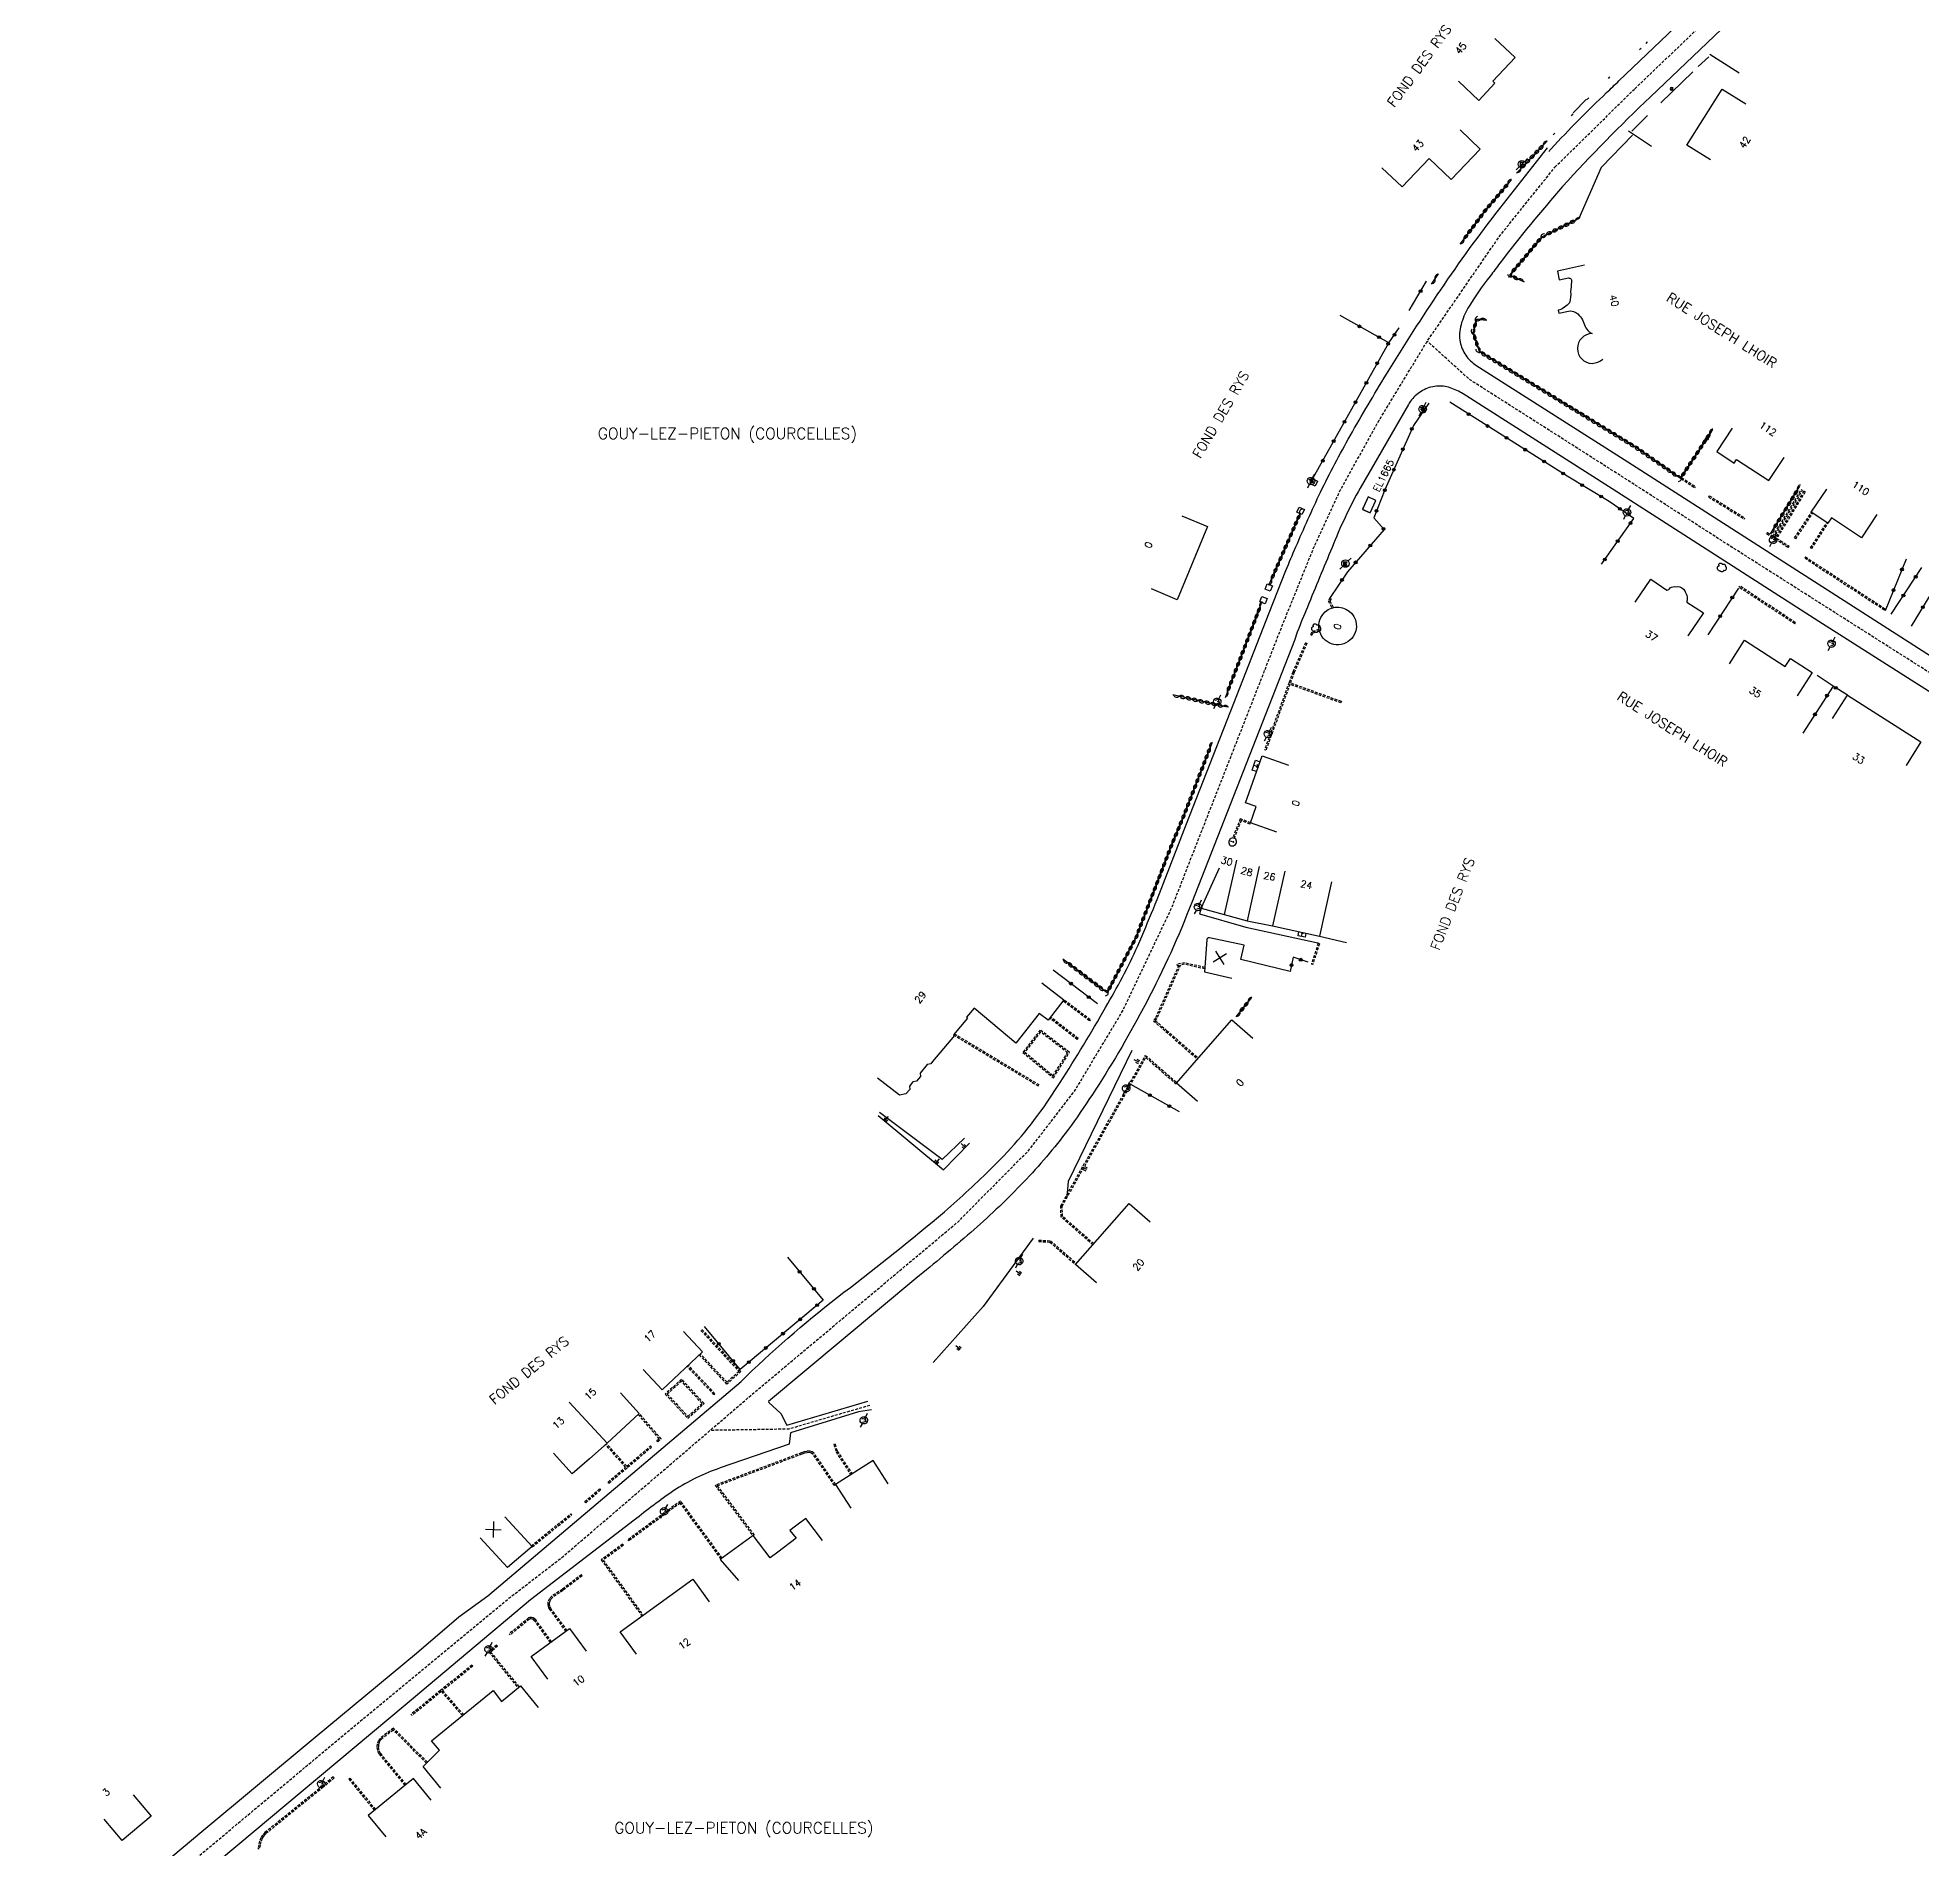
# Model space of a CAD drawing. Header units: millimetres. Extents: x 147000 to 148000, y 130999 to 132000.
# Drawn here: x 147334 to 147671.9, y 131259.6 to 131584.4 of the extents above; entities that cross this region are included whole.
import ezdxf
from ezdxf.enums import TextEntityAlignment as Align

# ---------------------------------------------------------------- set-up
doc = ezdxf.new("R2010")
doc.units = ezdxf.units.MM
doc.linetypes.add('DASHED', pattern=[0.75, 0.5, -0.25])
doc.layers.get('0').update_dxf_attribs({"linetype": 'CONTINUOUS'})
for name, color, linetype in [('W0001', 6, 'DASHED'), ('W0008', 7, 'CONTINUOUS'), ('W0100', 7, 'CONTINUOUS'), ('W0112', 1, 'DASHED'), ('W0211', 2, 'CONTINUOUS'), ('W0300', 7, 'CONTINUOUS'), ('W0310', 3, 'CONTINUOUS'), ('W0322', 7, 'CONTINUOUS'), ('W0471', 7, 'CONTINUOUS'), ('W0980', 7, 'CONTINUOUS'), ('W0984', 7, 'CONTINUOUS'), ('W0989', 7, 'CONTINUOUS'), ('W0991', 7, 'CONTINUOUS'), ('W1102', 7, 'CONTINUOUS')]:
    doc.layers.add(name, color=color, linetype=linetype)
doc.styles.get("Standard").update_dxf_attribs({"font": 'romans.shx', "width": 0.85})

# ---------------------------------------------------------------- blocks, each defined once
blk = doc.blocks.new('t991o')
at = {"color": 0, "linetype": 'Continuous'}
for p, q in [((-1, 1), (1, -1)), ((-1, -1), (1, 1))]:
    blk.add_line(p, q, dxfattribs=at)
blk = doc.blocks.new('t211o')
at = {"color": 0, "linetype": 'Continuous'}
for p, q in [((-0.29, 0.5), (-0.29, 0)), ((0, 1), (0, 0)), ((0.29, 0.5), (0.29, 0))]:
    blk.add_line(p, q, dxfattribs=at)
blk = doc.blocks.new('t322o')
at = {"color": 0, "linetype": 'Continuous'}
for radius in [0.25, 0.15]:
    blk.add_circle((0, 0), radius, dxfattribs=at)
blk = doc.blocks.new('t310o')
at = {"color": 0, "linetype": 'Continuous'}
for centre, start, end in [((-0.5, 0.38), 216.8699, 323.1304), ((0.5, -0.37), 36.8699, 143.1303)]:
    blk.add_arc(centre, 0.625, start, end, dxfattribs=at)
blk = doc.blocks.new('T471')
for p, q in [((-0.333334, 0.333334), (-0.333334, -0.333334)), ((-0.333334, 0.333334), (0.333334, 0.333334)), ((-0.333334, 0), (0, 0)), ((0.500001, 0.500001), (1.000002, 1.000002)), ((-0.500001, -0.500001), (-1.000002, -1.000002)), ((-0.333334, -0.333334), (0.333334, -0.333334))]:
    blk.add_line(p, q)
blk.add_ellipse((0, 0), major_axis=(0.471405, 0.471405), ratio=1, start_param=5.4977871438, end_param=11.780972451)
blk = doc.blocks.new('T300')
for p, q in [((-0.8, 0.51), (-0.86, 0.34)), ((-0.86, 0.34), (-0.86, 0.17)), ((-0.86, 0.17), (-0.74, 0.06)), ((-0.69, 0.63), (-0.8, 0.51)), ((-0.8, -0.06), (-0.74, 0.06)), ((-0.74, 0.06), (-0.69, 0.11)), ((-0.57, 0.69), (-0.69, 0.63)), ((-0.46, 0.69), (-0.57, 0.69)), ((-0.29, 0.63), (-0.46, 0.69)), ((-0.29, 0.63), (-0.17, 0.74)), ((-0.23, 0.57), (-0.29, 0.63)), ((-0.17, 0.74), (-0.06, 0.8)), ((-0.06, 0.8), (0.06, 0.8)), ((0.06, 0.8), (0.23, 0.74)), ((0.23, 0.74), (0.34, 0.63)), ((0.34, 0.63), (0.4, 0.51)), ((0.46, 0.46), (0.34, 0.46)), ((0.4, 0.51), (0.4, 0.46)), ((0.57, 0.4), (0.46, 0.46)), ((0.57, 0.4), (0.69, 0.29)), ((0.69, 0.29), (0.74, 0.17)), ((0.74, 0.06), (0.69, -0.17)), ((0.74, 0.17), (0.74, 0.06)), ((-0.8, -0.17), (-0.8, -0.06)), ((-0.8, -0.23), (-0.8, -0.17)), ((-0.74, -0.34), (-0.8, -0.23)), ((-0.69, -0.4), (-0.74, -0.34)), ((-0.51, -0.46), (-0.69, -0.4)), ((-0.4, -0.46), (-0.51, -0.46)), ((-0.4, -0.46), (-0.34, -0.46)), ((-0.34, -0.46), (-0.34, -0.4)), ((-0.34, -0.51), (-0.34, -0.46)), ((-0.29, -0.63), (-0.34, -0.51)), ((-0.17, -0.74), (-0.29, -0.63)), ((-0.06, -0.8), (-0.17, -0.74)), ((0.06, -0.8), (-0.06, -0.8)), ((0.17, -0.74), (0.06, -0.8)), ((0.23, -0.69), (0.17, -0.74)), ((0.29, -0.46), (0.23, -0.46)), ((0.29, -0.63), (0.23, -0.69)), ((0.46, -0.4), (0.29, -0.46)), ((0.34, -0.51), (0.29, -0.63)), ((0.34, -0.51), (0.34, -0.46)), ((0.57, -0.34), (0.46, -0.4)), ((0.63, -0.29), (0.57, -0.34)), ((0.69, -0.17), (0.63, -0.29))]:
    blk.add_line(p, q)
blk = doc.blocks.new('t112o')
at = {"color": 0, "linetype": 'Continuous'}
for p, q in [((-0.5, 0.5), (0.5, 0.5)), ((-0.5, -0.5), (-0.5, 0.5)), ((0.5, 0.5), (0.5, -0.5)), ((0.5, -0.5), (-0.5, -0.5))]:
    blk.add_line(p, q, dxfattribs=at)

msp = doc.modelspace()

# ---------------------------------------------------------------- linework, layer by layer
at = {"layer": 'W0001'}
msp.add_lwpolyline([(147605.96, 131561.08), (147606.02, 131561.15), (147620.32, 131575.21), (147641.75, 131595.67), (147655.59, 131609.28), (147666.26, 131620.35), (147677.05, 131632.68), (147692.6, 131651.08), (147694.89, 131658.3), (147688.56, 131661.91), (147675.97, 131671.69), (147649.71, 131689.56), (147629.66, 131703.87), (147609.71, 131718.34), (147602.21, 131725.73), (147581.02, 131748.81), (147554.89, 131777.28), (147539.37, 131794.94), (147534.42, 131802.26), (147529.75, 131809.46), (147505.11, 131853.99), (147505.11, 131853.99)], dxfattribs=at)
at = {"layer": 'W0001', "flags": 128}
for points in [[(147321.37, 131226.7), (147328.99, 131232.03), (147343.51, 131242.17), (147391.84, 131282.58), (147418.55, 131304.65), (147427.85, 131311.8), (147454.55, 131334.69), (147462.59, 131341.58), (147498.95, 131372.05), (147511.71, 131384.92), (147519.9, 131395.53), (147528.52, 131409.88), (147537.38, 131428.53), (147540.01, 131435.29), (147553.89, 131470.7), (147557.05, 131478.78), (147562.81, 131493.02), (147567.54, 131503.26), (147574.52, 131515.82), (147583.12, 131529.96), (147596.12, 131548.84), (147606.02, 131561.15), (147606.02, 131561.15)], [(147921.56, 131428.56), (147868.58, 131434.26), (147834.7, 131435.03), (147809.34, 131436.51), (147799.59, 131436.9), (147790.94, 131435.82), (147780.98, 131433.48), (147776.89, 131432.12), (147768.73, 131429.58), (147761.24, 131428.11), (147749.56, 131428.94), (147742.42, 131429.46), (147729.36, 131436.83), (147726.9, 131438.75), (147696.79, 131456.15), (147688.3, 131461.12), (147684.34, 131463.44), (147636.19, 131494.02), (147617.68, 131505.92), (147590.71, 131523.09), (147583.12, 131529.96), (147583.12, 131529.96)], [(147483.18, 131339.17), (147468.64, 131334.92), (147459.49, 131334.77), (147454.55, 131334.69), (147454.55, 131334.69)]]:
    msp.add_lwpolyline(points, dxfattribs=at)
at = {"layer": 'W0008'}
for points in [[(147779.96, 131711.98), (147771.93, 131718.57, 0.118), (147765.92, 131721.31, 0.0952), (147760.78, 131721.51, 0.072), (147757.98, 131720.64, 0.1124), (147755.75, 131718.91), (147746.76, 131707.54, -0.0046), (147734.69, 131692.59, -0.0397), (147726.53, 131683.68, -0.0266), (147719.95, 131678.65), (147714.79, 131672.75), (147682.68, 131634.73), (147681.39, 131633.2, -0.0054), (147671.61, 131621.79, -0.0143), (147657.86, 131607.19, -0.0068), (147643.49, 131593.17), (147623.17, 131573.79, 0.0194), (147607.38, 131557.68, 0.000188), (147607.29, 131557.58, -0.002)], [(147604.91, 131563.99, -0.00082), (147605.34, 131564.47, -0.0164), (147615.28, 131574.53, 0.0009), (147617.48, 131576.62), (147640.01, 131598.17, 0.0055)]]:
    msp.add_lwpolyline(points, format="xyb", dxfattribs=at)
at = {"layer": 'W0008', "flags": 128}
for points in [[(147347.46, 131249.38), (147363.42, 131262.8), (147383.76, 131279.71), (147401.94, 131294.78), (147409.53, 131301.27), (147414.73, 131305.01), (147460.11, 131343.46), (147461.08, 131344.42, -0.029), (147478.56, 131359.46, 0.0116), (147496.59, 131373.9, 0.0186), (147505.19, 131381.89, 0.0501), (147514.97, 131393.51), (147517.32, 131397.07, 0.0155), (147525.44, 131410.53, 0.0284), (147531.23, 131421.56, 0.0029), (147531.94, 131423.25, 0.0063), (147534.71, 131429.89), (147539.97, 131443.41), (147548.48, 131465.09), (147554.81, 131481.24), (147557.8, 131488.88, -0.0093), (147559.57, 131493.07, -0.0094), (147563.99, 131502.9, -0.0163), (147569.31, 131513.01, -0.0091), (147575.84, 131524.06, -0.0115), (147585.56, 131539.2, -0.0175), (147596.13, 131553.74), (147604.67, 131564.62), (147604.67, 131564.62)], [(147607.38, 131557.68, 0.0174), (147596.12, 131543.93, -0.0013), (147594.41, 131541.62, 0.0378), (147590.41, 131535.87, 0.0595), (147589.18, 131532.9, 0.1143), (147589.02, 131529.8, 0.1006), (147590.04, 131527.45, 0.1), (147591.86, 131525.67), (147619.07, 131508.33), (147675.01, 131472.46), (147685.48, 131466), (147686.5, 131468.31), (147691.04, 131475.76), (147702.63, 131510.23), (147702.63, 131510.23)], [(147679.38, 131463.14), (147653.31, 131479.7), (147616.28, 131503.51), (147589.56, 131520.52, 0.0654), (147587.26, 131521.6, 0.099), (147584.76, 131521.91, 0.106), (147582.29, 131521.1, 0.0909), (147580.3, 131519.43, 0.0414), (147579.74, 131518.62), (147571.09, 131503.63, 0.0316), (147566.05, 131492.97, 0.0004), (147561.63, 131482.28, 0.0117), (147559.83, 131477.79), (147559.3, 131476.32), (147540.92, 131429.34), (147540.05, 131427.17, -0.0292), (147531.6, 131409.24, -0.0228), (147522.48, 131393.99, -0.0154), (147518.23, 131387.95, -0.0298), (147510.23, 131378.65, -0.0212), (147501.3, 131370.19, -0.0062), (147491.47, 131361.93), (147465, 131339.9), (147465.06, 131339.69), (147467.25, 131337.74), (147468.29, 131335.61), (147482.85, 131339.96), (147482.85, 131339.96)], [(147483.5, 131338.38), (147481.18, 131338.01), (147469, 131334.24), (147468.75, 131332.21), (147456.38, 131327.96, 0.0616), (147448.04, 131323.89, 0.0194), (147440.97, 131318.59), (147422.37, 131304.29), (147399.91, 131285.45), (147339.56, 131234.95), (147331.35, 131228.1, 0.1434)]]:
    msp.add_lwpolyline(points, format="xyb", dxfattribs=at)
msp.add_lwpolyline([(147542.58, 131428.32), (147542.3, 131427.31), (147550.58, 131424.89), (147563.53, 131422.13), (147563.53, 131422.13)], dxfattribs=at)
at = {"layer": 'W0100'}
for p, q in [((147552.04, 131453.97), (147552.85, 131453.68)), ((147552.85, 131453.68), (147552.43, 131453.54)), ((147552.85, 131453.68), (147552.62, 131454.06)), ((147547.77, 131440.36), (147548.46, 131440.16)), ((147548.46, 131440.16), (147548.26, 131440.07)), ((147548.46, 131440.16), (147548.34, 131440.35)), ((147545.85, 131435.51), (147542.57, 131428.39)), ((147560.76, 131423.97), (147560.59, 131423.74)), ((147560.59, 131423.25), (147560.76, 131423.97)), ((147560.76, 131423.97), (147560.8, 131423.69))]:
    msp.add_line(p, q, dxfattribs=at)
at = {"layer": 'W0100', "flags": 128}
for points in [[(147589.01, 131567.85), (147592.62, 131564.39), (147587.42, 131558.94), (147583.46, 131562.71), (147578.6, 131557.62), (147574.99, 131561.07), (147574.99, 131561.07)], [(147637.8, 131514.35), (147635.05, 131510.17), (147638.12, 131508.11), (147638.55, 131508.78), (147644.36, 131504.97), (147647.11, 131509.14), (147647.11, 131509.14)], [(147663.71, 131498.9), (147660.95, 131494.73), (147655.61, 131498.28), (147654.96, 131497.31), (147651.97, 131499.3), (147654.74, 131503.46), (147654.74, 131503.46)], [(147572.54, 131502.04), (147571.53, 131499.84), (147572.87, 131499.18), (147573.88, 131501.42), (147572.54, 131502.04), (147572.54, 131502.04)], [(147539.1, 131498.63), (147543.72, 131496.72), (147538.29, 131483.62), (147533.67, 131485.54), (147533.67, 131485.54)], [(147637.31, 131472.14), (147640.01, 131476.34), (147647.3, 131471.64), (147648.22, 131473.1), (147652.12, 131470.59), (147649.42, 131466.39), (147649.42, 131466.39)], [(147655.77, 131462.31), (147658.47, 131466.53), (147671.64, 131458.12), (147668.96, 131453.9), (147668.96, 131453.9)], [(147556.17, 131441.96), (147551.46, 131443.61), (147552.46, 131446.54), (147550.57, 131447.2), (147553.53, 131455.63), (147558.25, 131453.97), (147558.25, 131453.97)], [(147552.53, 131452.79), (147551.73, 131453.07), (147552.35, 131454.87), (147553.16, 131454.58), (147553.16, 131454.58)], [(147542.58, 131428.32), (147546.7, 131427.19), (147550.83, 131426.02), (147555.41, 131425.17), (147563.78, 131423.29), (147568.66, 131422.19), (147568.66, 131422.19)], [(147561.38, 131423.83), (147561.22, 131423.13), (147559.97, 131423.37), (147560.13, 131424.11), (147560.13, 131424.11)], [(147514.02, 131414.95), (147517.97, 131411.88), (147515.14, 131408.24), (147513.55, 131409.45), (147509.39, 131404.12), (147501.88, 131410.39), (147500.51, 131408.75), (147500.68, 131408.61), (147498.18, 131405.61), (147498.35, 131405.47), (147494.45, 131400.8), (147494.12, 131400.41), (147493.49, 131400.28), (147492.21, 131398.74), (147492.25, 131398.12), (147491.54, 131397.33), (147490.93, 131397.2), (147490.3, 131396.43), (147490.35, 131395.83), (147489.63, 131395.03), (147488.49, 131394.8), (147484.55, 131397.87), (147484.55, 131397.87)], [(147541.94, 131393.64), (147538.17, 131396.93), (147542.18, 131401.53), (147548.09, 131408.31), (147551.86, 131405.03), (147551.86, 131405.03)], [(147523.84, 131361.13), (147520.08, 131364.43), (147529.71, 131375.39), (147533.46, 131372.09), (147533.46, 131372.09)], [(147442.53, 131345.59), (147445.96, 131341.95), (147453.22, 131348.79), (147449.79, 131352.43), (147449.79, 131352.43)], [(147438.47, 131341.45), (147441.83, 131337.75), (147436.11, 131332.43), (147432.96, 131329.62), (147429.85, 131326.9), (147426.5, 131330.6), (147426.5, 131330.6)], [(147486.49, 131325.12), (147483.78, 131329.32), (147477.06, 131324.98), (147479.77, 131320.78), (147479.77, 131320.78)], [(147417.78, 131319.19), (147422.64, 131313.85), (147418.22, 131310.12), (147413.36, 131315.46), (147413.36, 131315.46)], [(147474.73, 131314.94), (147471.7, 131318.91), (147469.87, 131317.52), (147468.88, 131316.77), (147469.96, 131315.35), (147466.73, 131312.89), (147465.34, 131311.82), (147462.27, 131315.85), (147456.35, 131311.52), (147459.68, 131307.76), (147459.68, 131307.76)], [(147441.38, 131294.56), (147438.45, 131298.61), (147451.44, 131308.01), (147454.37, 131303.95), (147454.37, 131303.95)], [(147425.46, 131290.1), (147422.51, 131294.14), (147429.38, 131299.16), (147432.33, 131295.13), (147432.33, 131295.13)], [(147406.3, 131270.58), (147403.13, 131274.45), (147406.02, 131277.34), (147404.62, 131279.04), (147410.15, 131283.57), (147415.64, 131288.08), (147417.17, 131286.11), (147420.57, 131288.87), (147423.74, 131285.01), (147423.74, 131285.01)], [(147404.55, 131268.43), (147401.38, 131272.3), (147399.83, 131271.03), (147393.28, 131265.67), (147396.45, 131261.8), (147396.45, 131261.8)], [(147351.15, 131269.35), (147354.37, 131265.53), (147349.17, 131261.15), (147345.95, 131264.97), (147345.95, 131264.97)]]:
    msp.add_lwpolyline(points, dxfattribs=at)
for points in [[(147620.37, 131483.19), (147623.19, 131487.31), (147626.08, 131485.33, 0.2838), (147626.66, 131485.73, -0.1918), (147627.69, 131485.95), (147628.06, 131485.96, -0.2563), (147629.29, 131485.22, -0.0366), (147629.45, 131484.89, -0.0882), (147629.73, 131483.87, -0.0573), (147629.65, 131483.17), (147632.65, 131481.25), (147629.82, 131477.13), (147629.82, 131477.13)], [(147570.08, 131477.42, -1.0001), (147564.03, 131480.41), (147564.03, 131480.41)], [(147564.03, 131480.41, -1), (147570.08, 131477.42), (147570.08, 131477.42)], [(147548.24, 131440.9, 0.0791), (147547.93, 131440.82, 0.1793), (147547.63, 131440.45, 0.272), (147547.69, 131439.65, 0.2242), (147548.23, 131439.47, 0.2697), (147548.84, 131439.91, 0.2853), (147548.78, 131440.71, 0.1517), (147548.24, 131440.9), (147548.24, 131440.9)], [(147558.53, 131416.97), (147549.72, 131419.13), (147550.29, 131421.66), (147544.11, 131423.01, 0.2253), (147543.74, 131422.88, 0.2052), (147543.59, 131422.64), (147543.22, 131416.89), (147548.1, 131415.79), (147548.1, 131415.79)]]:
    msp.add_lwpolyline(points, format="xyb", dxfattribs=at)
at = {"layer": 'W0112'}
for p, q in [((147628.73, 131505.5), (147628.59, 131505.29)), ((147628.59, 131505.29), (147631.07, 131503.7)), ((147628.73, 131505.5), (147631.2, 131503.91)), ((147631.07, 131503.7), (147631.2, 131503.91)), ((147645.1, 131495.01), (147650.18, 131503.33)), ((147645.18, 131494.66), (147650.39, 131503.2)), ((147650.65, 131503.06), (147645.45, 131494.53)), ((147650.87, 131502.93), (147645.79, 131494.61)), ((147650.39, 131503.2), (147650.18, 131503.33)), ((147650.87, 131502.93), (147650.65, 131503.06)), ((147633.69, 131502.24), (147633.56, 131502.03)), ((147633.56, 131502.03), (147639.94, 131498.07)), ((147633.69, 131502.24), (147640.07, 131498.28)), ((147639.94, 131498.07), (147640.07, 131498.28)), ((147648.99, 131494.7), (147652.02, 131499.26)), ((147649.19, 131494.56), (147652.23, 131499.13)), ((147651.84, 131492.93), (147654.76, 131497.45)), ((147652.05, 131492.79), (147654.96, 131497.31)), ((147644.11, 131495.64), (147643.97, 131495.43)), ((147643.97, 131495.43), (147645.18, 131494.66)), ((147644.11, 131495.64), (147645.1, 131495.01)), ((147645.45, 131494.53), (147647.88, 131492.98)), ((147645.79, 131494.61), (147648.02, 131493.2)), ((147647.88, 131492.98), (147648.02, 131493.2)), ((147649.19, 131494.56), (147648.99, 131494.7)), ((147652.05, 131492.79), (147651.84, 131492.93)), ((147650.93, 131491.28), (147650.8, 131491.07)), ((147650.8, 131491.07), (147665.12, 131481.75)), ((147650.93, 131491.28), (147665.26, 131481.96)), ((147639.04, 131485.85), (147639.18, 131486.06)), ((147649.16, 131479.52), (147639.18, 131486.06)), ((147565.69, 131483.87), (147565.38, 131483.41)), ((147565.38, 131483.41), (147566.06, 131482.14)), ((147565.89, 131483.73), (147565.67, 131483.4)), ((147565.67, 131483.4), (147566.31, 131482.2)), ((147565.69, 131483.87), (147565.89, 131483.73)), ((147649.02, 131479.31), (147639.04, 131485.85)), ((147649.02, 131479.31), (147649.16, 131479.52)), ((147665.12, 131481.75), (147665.26, 131481.96)), ((147561.31, 131475.91), (147559.04, 131470.65)), ((147561.31, 131475.91), (147561.54, 131475.81)), ((147562.41, 131477.82), (147562.2, 131477.38)), ((147562.2, 131477.38), (147562.42, 131477.27)), ((147563.73, 131478.33), (147562.41, 131477.82)), ((147562.59, 131477.62), (147562.42, 131477.27)), ((147563.79, 131478.08), (147562.59, 131477.62)), ((147561.54, 131475.81), (147559.27, 131470.56)), ((147559.04, 131470.65), (147558.35, 131468.76)), ((147559.27, 131470.56), (147558.58, 131468.68)), ((147558.35, 131468.76), (147553.96, 131456.71)), ((147558.5, 131468.44), (147554.2, 131456.63)), ((147567.66, 131465.11), (147558.5, 131468.44)), ((147567.75, 131465.35), (147558.58, 131468.68)), ((147567.75, 131465.35), (147567.66, 131465.11)), ((147554.2, 131456.63), (147553.96, 131456.71)), ((147549.6, 131444.34), (147548.24, 131440.9)), ((147549.74, 131444.02), (147548.49, 131440.85)), ((147551.46, 131443.61), (147549.6, 131444.34)), ((147551.37, 131443.38), (147549.74, 131444.02)), ((147551.37, 131443.38), (147551.46, 131443.61)), ((147563.57, 131422.02), (147562.35, 131418.29)), ((147563.8, 131421.94), (147562.59, 131418.21)), ((147563.8, 131421.94), (147563.57, 131422.02)), ((147539.62, 131418.52), (147538.24, 131418.24)), ((147543.27, 131417.67), (147539.62, 131418.52)), ((147538.57, 131418.05), (147534.39, 131408.61)), ((147538.87, 131418.11), (147534.61, 131408.48)), ((147538.24, 131418.24), (147538.29, 131417.99)), ((147538.57, 131418.05), (147538.29, 131417.99)), ((147539.61, 131418.26), (147538.87, 131418.11)), ((147543.25, 131417.42), (147539.61, 131418.26)), ((147562.59, 131418.21), (147562.35, 131418.29)), ((147522.56, 131408.12), (147517.82, 131411.68)), ((147522.71, 131408.32), (147517.97, 131411.88)), ((147520.39, 131404.75), (147515.42, 131408.61)), ((147520.55, 131404.94), (147515.58, 131408.81)), ((147522.71, 131408.32), (147522.56, 131408.12)), ((147534.39, 131408.61), (147534.02, 131408.12)), ((147534.61, 131408.48), (147534.36, 131408.16)), ((147498.18, 131405.61), (147513.35, 131396.47)), ((147498.34, 131405.81), (147513.48, 131396.69)), ((147513.75, 131406.47), (147510.64, 131402.46)), ((147513.79, 131406.12), (147510.98, 131402.5)), ((147518.99, 131402.47), (147513.75, 131406.47)), ((147518.65, 131402.41), (147513.79, 131406.12)), ((147520.55, 131404.94), (147520.39, 131404.75)), ((147534.02, 131408.12), (147536.24, 131406.22)), ((147534.36, 131408.16), (147536.4, 131406.41)), ((147536.24, 131406.22), (147541.94, 131401.25)), ((147536.4, 131406.41), (147542.1, 131401.44)), ((147510.64, 131402.46), (147516.11, 131397.9)), ((147510.98, 131402.5), (147516.05, 131398.28)), ((147516.05, 131398.28), (147518.65, 131402.41)), ((147516.11, 131397.9), (147518.99, 131402.47)), ((147517.41, 131374.96), (147532.62, 131401.93)), ((147517.67, 131374.89), (147532.68, 131401.54)), ((147532.62, 131401.93), (147538.25, 131397.02)), ((147532.68, 131401.54), (147538.09, 131396.83)), ((147513.35, 131396.47), (147513.48, 131396.69)), ((147538.17, 131396.93), (147538.09, 131396.83)), ((147517.5, 131372.95), (147517.41, 131374.96)), ((147517.74, 131373.06), (147517.67, 131374.89)), ((147523.18, 131367.96), (147517.5, 131372.95)), ((147523.34, 131368.14), (147517.74, 131373.06)), ((147513.49, 131368.81), (147513.48, 131368.56)), ((147513.48, 131368.56), (147515.49, 131368.44)), ((147513.49, 131368.81), (147515.59, 131368.69)), ((147515.49, 131368.44), (147520.08, 131364.43)), ((147515.59, 131368.69), (147520.24, 131364.62)), ((147452.9, 131352.61), (147459.7, 131345.29)), ((147453.08, 131352.78), (147460.06, 131345.27)), ((147457.58, 131342.97), (147452.63, 131348.23)), ((147457.59, 131343.33), (147452.81, 131348.4)), ((147455.25, 131341.1), (147450.45, 131346.18)), ((147455.43, 131341.27), (147450.64, 131346.36)), ((147460.06, 131345.27), (147457.58, 131342.97)), ((147459.7, 131345.29), (147457.59, 131343.33)), ((147449.45, 131343.88), (147446.53, 131341.21)), ((147446.53, 131341.21), (147450.56, 131336.84)), ((147449.44, 131343.53), (147446.88, 131341.2)), ((147446.88, 131341.2), (147450.58, 131337.19)), ((147453.13, 131339.52), (147449.44, 131343.53)), ((147453.49, 131339.51), (147449.45, 131343.88)), ((147455.25, 131341.1), (147455.43, 131341.27)), ((147445.44, 131333.19), (147441.65, 131337.58)), ((147445.79, 131333.16), (147441.83, 131337.75)), ((147450.56, 131336.84), (147453.49, 131339.51)), ((147450.58, 131337.19), (147453.13, 131339.52)), ((147439.42, 131328.1), (147435.81, 131332.16)), ((147439.62, 131328.26), (147435.99, 131332.32)), ((147439.62, 131328.26), (147443.9, 131331.9)), ((147439.78, 131328.08), (147444.06, 131331.71)), ((147444.06, 131331.71), (147443.9, 131331.9)), ((147445.03, 131332.86), (147445.44, 131333.19)), ((147445.18, 131332.67), (147445.03, 131332.86)), ((147445.18, 131332.67), (147445.79, 131333.16)), ((147470.93, 131330.67), (147455.45, 131324.85)), ((147471.4, 131330.83), (147470.93, 131330.67)), ((147471.47, 131330.59), (147471.02, 131330.44)), ((147471.91, 131330.94), (147471.4, 131330.83)), ((147471.95, 131330.69), (147471.47, 131330.59)), ((147472.41, 131330.97), (147471.91, 131330.94)), ((147472.4, 131330.72), (147471.95, 131330.69)), ((147472.76, 131330.64), (147472.4, 131330.72)), ((147472.86, 131330.87), (147472.41, 131330.97)), ((147472.98, 131330.45), (147472.76, 131330.64)), ((147473.19, 131330.6), (147472.86, 131330.87)), ((147477.06, 131324.98), (147473.19, 131330.6)), ((147476.96, 131332.24), (147476.73, 131332.16)), ((147476.73, 131332.16), (147477.14, 131330.85)), ((147476.96, 131332.24), (147477.38, 131330.93)), ((147477.14, 131330.85), (147479.79, 131326.74)), ((147477.35, 131330.99), (147480, 131326.88)), ((147436.26, 131325.44), (147439.42, 131328.1)), ((147436.42, 131325.24), (147439.78, 131328.08)), ((147471.02, 131330.44), (147455.85, 131324.74)), ((147476.86, 131324.84), (147472.98, 131330.45)), ((147432.1, 131321.92), (147434.78, 131324.24)), ((147432.26, 131321.73), (147434.95, 131324.05)), ((147434.95, 131324.05), (147434.78, 131324.24)), ((147436.42, 131325.24), (147436.26, 131325.44)), ((147455.45, 131324.85), (147462.24, 131315.82)), ((147455.85, 131324.74), (147462.44, 131315.97)), ((147476.86, 131324.84), (147477.06, 131324.98)), ((147432.26, 131321.73), (147432.1, 131321.92)), ((147449.28, 131322.01), (147446.78, 131320.25)), ((147449.22, 131321.66), (147446.92, 131320.04)), ((147456.53, 131311.65), (147449.22, 131321.66)), ((147456.73, 131311.8), (147449.28, 131322.01)), ((147422.51, 131314), (147429.61, 131319.76)), ((147422.68, 131313.81), (147429.77, 131319.57)), ((147429.77, 131319.57), (147429.61, 131319.76)), ((147446.35, 131319.9), (147439.83, 131315.08)), ((147446.5, 131319.7), (147439.98, 131314.87)), ((147446.5, 131319.7), (147446.35, 131319.9)), ((147446.92, 131320.04), (147446.78, 131320.25)), ((147422.64, 131313.85), (147422.68, 131313.81)), ((147438.88, 131314.3), (147435.05, 131311.49)), ((147439.02, 131314.1), (147435.4, 131311.44)), ((147438.88, 131314.3), (147439.02, 131314.1)), ((147439.98, 131314.87), (147439.83, 131315.08)), ((147462.44, 131315.97), (147462.27, 131315.85)), ((147435.05, 131311.49), (147442.34, 131301.42)), ((147435.4, 131311.44), (147442.54, 131301.57)), ((147431.48, 131308.81), (147428.01, 131306.19)), ((147431.63, 131308.61), (147428.16, 131305.99)), ((147431.63, 131308.61), (147431.48, 131308.81)), ((147425.49, 131303.94), (147425.46, 131303.68)), ((147425.46, 131303.68), (147425.46, 131303.42)), ((147425.76, 131304.53), (147425.49, 131303.94)), ((147425.74, 131303.88), (147425.7, 131303.67)), ((147425.7, 131303.67), (147425.71, 131303.44)), ((147425.96, 131304.38), (147425.74, 131303.88)), ((147426.22, 131305.01), (147425.76, 131304.53)), ((147426.38, 131304.81), (147425.96, 131304.38)), ((147426.8, 131305.42), (147426.22, 131305.01)), ((147426.94, 131305.21), (147426.38, 131304.81)), ((147427.42, 131305.8), (147426.8, 131305.42)), ((147427.56, 131305.59), (147426.94, 131305.21)), ((147428.01, 131306.19), (147427.42, 131305.8)), ((147428.16, 131305.99), (147427.56, 131305.59)), ((147422.02, 131301.07), (147418.55, 131298.22)), ((147422.18, 131300.87), (147418.71, 131298.03)), ((147422.26, 131301.17), (147422.02, 131301.07)), ((147422.3, 131300.93), (147422.18, 131300.87)), ((147422.54, 131301.17), (147422.26, 131301.17)), ((147422.5, 131300.92), (147422.3, 131300.93)), ((147422.73, 131300.85), (147422.5, 131300.92)), ((147422.83, 131301.08), (147422.54, 131301.17)), ((147422.94, 131300.73), (147422.73, 131300.85)), ((147423.09, 131300.93), (147422.83, 131301.08)), ((147423.09, 131300.58), (147422.94, 131300.73)), ((147423.29, 131300.73), (147423.09, 131300.93)), ((147425.95, 131296.66), (147423.09, 131300.58)), ((147426.15, 131296.81), (147423.29, 131300.73)), ((147425.46, 131303.42), (147425.5, 131303.16)), ((147425.5, 131303.16), (147425.59, 131302.91)), ((147425.59, 131302.91), (147425.72, 131302.69)), ((147425.71, 131303.44), (147425.75, 131303.22)), ((147425.72, 131302.69), (147428.68, 131298.65)), ((147425.75, 131303.22), (147425.82, 131303.01)), ((147425.82, 131303.01), (147425.92, 131302.83)), ((147425.92, 131302.83), (147428.88, 131298.8)), ((147418.71, 131298.03), (147418.55, 131298.22)), ((147416.28, 131296.2), (147414.87, 131294.99)), ((147414.87, 131294.99), (147420.14, 131288.52)), ((147416.45, 131296.01), (147415.22, 131294.96)), ((147415.22, 131294.96), (147420.33, 131288.68)), ((147416.45, 131296.01), (147416.28, 131296.2)), ((147411.86, 131292.6), (147406.22, 131288.07)), ((147412.02, 131292.41), (147406.58, 131288.04)), ((147412.02, 131292.41), (147411.86, 131292.6)), ((147406.22, 131288.07), (147400.95, 131283.79)), ((147406.39, 131287.88), (147401.11, 131283.59)), ((147406.39, 131287.88), (147410.15, 131283.57)), ((147406.58, 131288.04), (147410.34, 131283.72)), ((147401.11, 131283.59), (147400.95, 131283.79)), ((147397.78, 131281.31), (147395.47, 131279.53)), ((147397.76, 131280.98), (147395.62, 131279.33)), ((147403.71, 131275.02), (147397.76, 131280.98)), ((147403.88, 131275.2), (147397.78, 131281.31)), ((147394.88, 131278.48), (147394.83, 131277.82)), ((147394.83, 131277.82), (147394.95, 131277.18)), ((147395.09, 131279.08), (147394.88, 131278.48)), ((147394.95, 131277.18), (147395.23, 131276.65)), ((147395.13, 131278.43), (147395.08, 131277.83)), ((147395.08, 131277.83), (147395.19, 131277.26)), ((147395.47, 131279.53), (147395.09, 131279.08)), ((147395.31, 131278.96), (147395.13, 131278.43)), ((147395.19, 131277.26), (147395.43, 131276.81)), ((147395.23, 131276.65), (147399.83, 131271.03)), ((147395.62, 131279.33), (147395.31, 131278.96)), ((147395.43, 131276.81), (147400.03, 131271.19)), ((147385.06, 131270.93), (147374.75, 131262.58)), ((147385.22, 131270.74), (147374.91, 131262.39)), ((147387.01, 131272.58), (147385.06, 131270.93)), ((147387.17, 131272.39), (147385.22, 131270.74)), ((147387.17, 131272.39), (147387.01, 131272.58)), ((147389.97, 131272.35), (147389.77, 131272.19)), ((147389.77, 131272.19), (147394.38, 131266.56)), ((147389.97, 131272.35), (147394.57, 131266.72)), ((147373.63, 131260.41), (147373.48, 131259.76)), ((147373.48, 131259.76), (147373.72, 131259.71)), ((147373.8, 131261.04), (147373.63, 131260.41)), ((147373.87, 131260.35), (147373.72, 131259.71)), ((147374.03, 131261.62), (147373.8, 131261.04)), ((147374.04, 131260.96), (147373.87, 131260.35)), ((147374.34, 131262.14), (147374.03, 131261.62)), ((147374.25, 131261.51), (147374.04, 131260.96)), ((147374.54, 131261.99), (147374.25, 131261.51)), ((147374.75, 131262.58), (147374.34, 131262.14)), ((147374.91, 131262.39), (147374.54, 131261.99))]:
    msp.add_line(p, q, dxfattribs=at)
for points in [[(147621.19, 131582.24), (147621.45, 131582.51), (147621.45, 131582.51)], [(147622.37, 131583.32), (147622.62, 131583.65), (147622.62, 131583.65)], [(147615.62, 131577.07), (147615.87, 131577.33), (147615.87, 131577.33)], [(147608.98, 131570.39), (147609.28, 131570.71), (147609.28, 131570.71)], [(147611.82, 131573.32), (147612.09, 131573.57), (147612.09, 131573.57)], [(147605.72, 131566.94), (147606.01, 131567.24), (147606.01, 131567.24)]]:
    msp.add_lwpolyline(points, dxfattribs=at)
at = {"layer": 'W0211', "flags": 128}
for points in [[(147530.17, 131402.82), (147518.77, 131379.34), (147518.52, 131376.55), (147518.52, 131376.55)], [(147500.15, 131387.11), (147496.17, 131383.23), (147484.91, 131391.7), (147484.91, 131391.7)], [(147484.71, 131391.12), (147496.39, 131381.43), (147501.07, 131386.2), (147501.07, 131386.2)], [(147512.49, 131369.16), (147503.52, 131356.9), (147494.57, 131346.89), (147494.57, 131346.89)]]:
    msp.add_lwpolyline(points, dxfattribs=at)
at = {"layer": 'W0310'}
for p, q in [((147599.12, 131560.11), (147604.64, 131565.84)), ((147583.89, 131540.18), (147585.16, 131542.06)), ((147644.69, 131495.43), (147649.9, 131503.96)), ((147554.75, 131486.21), (147560.39, 131499.17)), ((147546.93, 131466.11), (147553.48, 131483.15)), ((147547.27, 131464.36), (147537.51, 131466.56)), ((147548.84, 131408.82), (147551.69, 131412.32))]:
    msp.add_line(p, q, dxfattribs=at)
for points in [[(147633.58, 131580.93), (147631.68, 131579.18), (147631.68, 131579.18)], [(147630.74, 131578.25), (147625.03, 131572.7), (147625.03, 131572.7)], [(147609.27, 131570.88), (147611.66, 131573.33), (147611.66, 131573.33)], [(147622.6, 131570.42), (147619.79, 131567.62), (147619.79, 131567.62)], [(147619.93, 131566.92), (147614.31, 131561.13), (147610.33, 131551.93), (147603.71, 131548.7), (147597.91, 131541.8), (147600.51, 131540.61), (147600.51, 131540.61)], [(147599.12, 131560.11), (147604.64, 131565.84), (147604.64, 131565.84)], [(147589.01, 131547.33), (147593.55, 131553.41), (147598.22, 131558.92), (147598.22, 131558.92)], [(147583.89, 131540.18), (147585.16, 131542.06), (147585.16, 131542.06)], [(147593.78, 131533.76), (147591.99, 131533.89), (147591.34, 131531.5), (147592.49, 131528.11), (147592.49, 131528.11)]]:
    msp.add_lwpolyline(points, dxfattribs=at)
at = {"layer": 'W0310', "flags": 128}
for points in [[(147600.51, 131540.61), (147597.91, 131541.8), (147603.71, 131548.7), (147610.33, 131551.93), (147610.33, 131551.93)], [(147634.01, 131513.72), (147628.52, 131505.37), (147620.57, 131510.89), (147592.49, 131528.11), (147591.34, 131531.5), (147591.99, 131533.89), (147593.78, 131533.76), (147593.78, 131533.76)], [(147544.51, 131457.92), (147539.53, 131445.04), (147537.26, 131439.57), (147530.91, 131423.05), (147525.72, 131413.14), (147517.77, 131419.2), (147517.77, 131419.2)]]:
    msp.add_lwpolyline(points, dxfattribs=at)
at = {"layer": 'W0322'}
for p, q in [((147579.89, 131535.49), (147583.02, 131540.72)), ((147628.84, 131505.79), (147634.33, 131514.15)), ((147668.99, 131490.91), (147665.21, 131481.65)), ((147666.27, 131481.04), (147671.79, 131489.37)), ((147675.1, 131487.4), (147669.9, 131478.86)), ((147638.9, 131485.69), (147633.42, 131477.33)), ((147655.88, 131468.1), (147650.47, 131459.7)), ((147524.02, 131411.15), (147516.07, 131417.22)), ((147529.92, 131396.76), (147538.63, 131391.85))]:
    msp.add_line(p, q, dxfattribs=at)
for points in [[(147639.07, 131578.02), (147633.76, 131581.37), (147633.76, 131581.37)], [(147619.19, 131567.69), (147623.32, 131564.93), (147623.32, 131564.93)], [(147579.89, 131535.49), (147583.02, 131540.72), (147583.02, 131540.72)], [(147583.4, 131518.86), (147580.65, 131514.86), (147575.54, 131503.3), (147573.54, 131498.31), (147575.43, 131496.18), (147568.81, 131488.63), (147565.62, 131483.83), (147565.62, 131483.83)], [(147608.22, 131505.79), (147587.15, 131519.02), (147587.15, 131519.02)]]:
    msp.add_lwpolyline(points, dxfattribs=at)
at = {"layer": 'W0322', "flags": 128}
for points in [[(147576.22, 131529.69), (147571.86, 131532.13), (147567.5, 131534.57), (147567.5, 131534.57)], [(147562.45, 131505.05), (147576.22, 131529.69), (147578.11, 131532.34), (147578.11, 131532.34)], [(147614.36, 131489.98), (147619.56, 131497.33), (147620.14, 131498.15), (147615.76, 131501.24), (147608.22, 131505.79), (147587.15, 131519.02), (147587.15, 131519.02)], [(147658.45, 131466.53), (147655.88, 131468.1), (147653, 131470), (147653, 131470)], [(147561.77, 131418.65), (147559.1, 131419.51), (147558.53, 131416.97), (147558.53, 131416.97)], [(147468.44, 131365.73), (147474.85, 131358.06), (147459.96, 131345.63), (147453.55, 131353.3), (147453.55, 131353.3)]]:
    msp.add_lwpolyline(points, dxfattribs=at)
at = {"layer": 'W0471'}
for p, q in [((147626.69, 131574.94), (147627.19, 131575.44)), ((147599.84, 131561.45), (147600.34, 131561.95)), ((147581.97, 131517.6), (147582.47, 131518.1)), ((147562.07, 131504.61), (147562.57, 131505.11)), ((147568.21, 131489.84), (147568.71, 131490.34))]:
    msp.add_line(p, q, dxfattribs=at)
for centre in [(147626.94, 131575.19), (147582.22, 131517.85), (147562.32, 131504.86), (147568.46, 131490.09)]:
    msp.add_arc(centre, 0.25, 0.9, 0, dxfattribs=at)
at = {"layer": 'W1102'}
for p, q in [((147548.9, 131436.94), (147546.7, 131427.19)), ((147553.02, 131435.77), (147550.83, 131426.02)), ((147557.61, 131434.93), (147555.41, 131425.17)), ((147565.97, 131433.05), (147563.78, 131423.29)), ((147436.11, 131332.43), (147429.3, 131339.75))]:
    msp.add_line(p, q, dxfattribs=at)
for points in [[(147595.25, 131584.25), (147598.86, 131580.8), (147594.86, 131576.61), (147595.27, 131576.21), (147592.35, 131573.13), (147588.73, 131576.59), (147588.73, 131576.59)], [(147633.92, 131562.45), (147629.69, 131565.12), (147636.02, 131575.16), (147640.25, 131572.49), (147640.25, 131572.49)], [(147573.88, 131501.42), (147572.54, 131502.04), (147571.52, 131499.8), (147572.87, 131499.18), (147573.88, 131501.42), (147573.88, 131501.42)]]:
    msp.add_lwpolyline(points, dxfattribs=at)
msp.add_lwpolyline([(147611.33, 131543.61), (147606.45, 131542.51), (147606.8, 131540.96), (147608.45, 131541.3, -0.5603), (147608.97, 131540.56, -0.0163), (147608.83, 131538.87, -0.0876), (147608.64, 131536.87, -0.1475), (147606.61, 131535.51), (147606.74, 131535), (147608.43, 131535.37, -0.2212), (147610.15, 131534.84, -0.1369), (147611.42, 131532.58, 0.0826), (147612.14, 131531.67, 0.0461), (147612.69, 131531.33, 0.9819), (147612.68, 131525.98, 0.1475), (147614.62, 131526.77), (147614.62, 131526.77)], format="xyb", dxfattribs=at)

# ---------------------------------------------------------------- block references
at = {"layer": 'W0112'}
for p, rotation in [((147562.79, 131504.61), 64.7865), ((147560.43, 131499.55), 64.7865), ((147554.71, 131485.82), 248.6773), ((147553.76, 131483.53), 248.6773)]:
    msp.add_blockref('t112o', p, dxfattribs=dict(at, rotation=rotation))
at = {"layer": 'W0211'}
for p, rotation in [((147531.4, 131400.76), 64.09560211950945), ((147485.85, 131390.17), 320.3583417165834), ((147500.28, 131385.4), 45.55528600892426), ((147494.96, 131382.62), 320.358341716534), ((147522.04, 131381.5), 64.09560212039948), ((147510.24, 131362.69), 53.81982070790365), ((147499.38, 131349.27), 48.20270947352684)]:
    msp.add_blockref('t211o', p, dxfattribs=dict(at, rotation=rotation))
at = {"layer": 'W0300', "rotation": 197.3116000000001}
for p in [(147635.85, 131489.4), (147563.13, 131478.52)]:
    msp.add_blockref('T300', p, dxfattribs=at)
at = {"layer": 'W0310'}
for p, rotation in [((147602.33, 131563.44), 46.06930199359568), ((147603.13, 131564.27), 46.06930199359568), ((147603.93, 131565.1), 46.06930199359568), ((147599.92, 131560.94), 46.06930199359568), ((147600.72, 131561.77), 46.06930199359568), ((147601.52, 131562.61), 46.06930199359568), ((147596.11, 131556.43), 49.70969394930383), ((147596.86, 131557.31), 49.70969394930383), ((147597.6, 131558.2), 49.70969394930383), ((147593.15, 131552.88), 53.24272275752394), ((147593.87, 131553.79), 49.70969394930383), ((147594.61, 131554.67), 49.70969394930383), ((147595.36, 131555.55), 49.70969394930383), ((147591.08, 131550.11), 53.24272275752394), ((147591.77, 131551.03), 53.24272275752394), ((147592.46, 131551.96), 53.24272275752394), ((147605.51, 131549.57), 26.05132007435959), ((147606.54, 131550.08), 26.05132007435959), ((147607.58, 131550.59), 26.05132007435959), ((147608.62, 131551.09), 26.05132007435959), ((147609.66, 131551.6), 26.05132007435959), ((147589.7, 131548.26), 53.24272275752394), ((147590.39, 131549.18), 53.24272275752394), ((147602.02, 131546.69), 49.94678056334845), ((147602.77, 131547.57), 49.94678056334845), ((147603.51, 131548.46), 49.94678056334845), ((147604.47, 131549.07), 26.05132007435959), ((147599.05, 131543.15), 49.94678056334845), ((147599.8, 131544.04), 49.94678056334845), ((147600.54, 131544.92), 49.94678056334845), ((147601.28, 131545.8), 49.94678056334845), ((147584.54, 131541.14), 55.9938452028078), ((147598.41, 131541.57), 155.4159190028956), ((147598.31, 131542.27), 49.94678056334845), ((147599.46, 131541.09), 155.4159190028956), ((147591.55, 131532.28), 74.90000016912626), ((147591.85, 131533.4), 74.90000016912626), ((147592.63, 131533.84), 355.9425186570157), ((147591.45, 131531.17), 108.6947355801216), ((147591.82, 131530.08), 108.6947355801216), ((147592.19, 131528.98), 108.6947355801216), ((147592.68, 131527.99), 148.4807071316691), ((147593.67, 131527.38), 148.4807071316691), ((147594.65, 131526.78), 148.4807071316691), ((147595.64, 131526.18), 148.4807071316691), ((147596.62, 131525.57), 148.4807071316691), ((147597.61, 131524.97), 148.4807071316691), ((147598.59, 131524.36), 148.4807071316691), ((147599.58, 131523.76), 148.4807071316691), ((147600.56, 131523.16), 148.4807071316691), ((147601.54, 131522.55), 148.4807071316691), ((147602.53, 131521.95), 148.4807071316691), ((147603.51, 131521.35), 148.4807071316691), ((147604.5, 131520.74), 148.4807071316691), ((147605.48, 131520.14), 148.4807071316691), ((147606.47, 131519.53), 148.4807071316691), ((147607.45, 131518.93), 148.4807071316691), ((147608.44, 131518.33), 148.4807071316691), ((147609.42, 131517.72), 148.4807071316691), ((147610.41, 131517.12), 148.4807071316691), ((147611.39, 131516.52), 148.4807071316691), ((147612.38, 131515.91), 148.4807071316691), ((147613.36, 131515.31), 148.4807071316691), ((147614.34, 131514.7), 148.4807071316691), ((147615.33, 131514.1), 148.4807071316691), ((147616.31, 131513.5), 148.4807071316691), ((147617.3, 131512.89), 148.4807071316691), ((147618.28, 131512.29), 148.4807071316691), ((147633.15, 131512.42), 236.6748516004754), ((147633.78, 131513.38), 236.6748516004754), ((147619.27, 131511.68), 148.4807071316691), ((147620.25, 131511.08), 148.4807071316691), ((147621.21, 131510.44), 145.2322616063722), ((147622.16, 131509.78), 145.2322616063722), ((147623.11, 131509.12), 145.2322616063722), ((147631.25, 131509.52), 236.6748516004754), ((147631.88, 131510.49), 236.6748516004754), ((147632.51, 131511.45), 236.6748516004754), ((147624.06, 131508.46), 145.2322616063722), ((147625.01, 131507.81), 145.2322616063722), ((147625.96, 131507.15), 145.2322616063722), ((147626.9, 131506.49), 145.2322616063722), ((147627.85, 131505.83), 145.2322616063722), ((147628.71, 131505.66), 236.6748516004754), ((147629.34, 131506.63), 236.6748516004754), ((147629.98, 131507.59), 236.6748516004754), ((147630.61, 131508.56), 236.6748516004754), ((147648.9, 131502.33), 58.60922613721052), ((147649.5, 131503.32), 58.60922613721052), ((147560.28, 131498.93), 66.5064135897108), ((147647.1, 131499.37), 58.60922613721052), ((147647.7, 131500.36), 58.60922613721052), ((147648.3, 131501.34), 58.60922613721052), ((147558.9, 131495.75), 66.5064135897108), ((147559.36, 131496.81), 66.5064135897108), ((147559.82, 131497.87), 66.5064135897108), ((147645.29, 131496.42), 58.60922613721052), ((147645.89, 131497.4), 58.60922613721052), ((147646.49, 131498.39), 58.60922613721052), ((147557.52, 131492.57), 66.5064135897108), ((147557.98, 131493.63), 66.5064135897108), ((147558.44, 131494.69), 66.5064135897108), ((147555.67, 131488.33), 66.5064135897108), ((147556.13, 131489.39), 66.5064135897108), ((147556.59, 131490.45), 66.5064135897108), ((147557.05, 131491.51), 66.5064135897108), ((147555.21, 131487.27), 66.5064135897108), ((147553.15, 131482.28), 68.96544070785873), ((147551.9, 131479.05), 68.96544070785873), ((147552.32, 131480.13), 68.96544070785873), ((147552.73, 131481.21), 68.96544070785873), ((147550.66, 131475.82), 68.96544070785873), ((147551.08, 131476.89), 68.96544070785873), ((147551.49, 131477.97), 68.96544070785873), ((147549, 131471.5), 68.96544070785873), ((147549.42, 131472.58), 68.96544070785873), ((147549.83, 131473.66), 68.96544070785873), ((147550.25, 131474.74), 68.96544070785873), ((147547.76, 131468.27), 68.96544070785873), ((147548.17, 131469.35), 68.96544070785873), ((147548.59, 131470.43), 68.96544070785873), ((147538.64, 131466.3), 167.3213356393537), ((147539.77, 131466.05), 167.3213356393537), ((147540.89, 131465.8), 167.3213356393537), ((147542.02, 131465.54), 167.3213356393537), ((147543.15, 131465.29), 167.3213356393537), ((147547.34, 131467.19), 68.96544070785873), ((147544.27, 131465.03), 167.3213356393537), ((147545.4, 131464.78), 167.3213356393537), ((147546.53, 131464.53), 167.3213356393537), ((147543.36, 131454.96), 248.8690686731813), ((147543.78, 131456.03), 248.8690686731813), ((147544.2, 131457.11), 248.8690686731813), ((147542.11, 131451.72), 248.8690686731813), ((147542.53, 131452.8), 248.8690686731813), ((147542.95, 131453.88), 248.8690686731813), ((147540.87, 131448.49), 248.8690686731813), ((147541.28, 131449.57), 248.8690686731813), ((147541.7, 131450.65), 248.8690686731813), ((147539.62, 131445.26), 248.8690686731813), ((147540.03, 131446.34), 248.8690686731813), ((147540.45, 131447.41), 248.8690686731813), ((147538.3, 131442.06), 247.4879732742833), ((147538.74, 131443.12), 247.4879732742833), ((147539.18, 131444.19), 247.4879732742833), ((147536.57, 131437.77), 248.9519128443251), ((147536.99, 131438.85), 248.9519128443251), ((147537.41, 131439.92), 247.4879732742833), ((147537.85, 131440.99), 247.4879732742833), ((147535.33, 131434.54), 248.9519128443251), ((147535.74, 131435.61), 248.9519128443251), ((147536.16, 131436.69), 248.9519128443251), ((147534.08, 131431.3), 248.9519128443251), ((147534.5, 131432.38), 248.9519128443251), ((147534.91, 131433.46), 248.9519128443251), ((147532.84, 131428.07), 248.9519128443251), ((147533.25, 131429.15), 248.9519128443251), ((147533.67, 131430.23), 248.9519128443251), ((147531.59, 131424.84), 248.9519128443251), ((147532.01, 131425.91), 248.9519128443251), ((147532.42, 131426.99), 248.9519128443251), ((147530.19, 131421.68), 242.3555151595255), ((147530.72, 131422.7), 242.3555151595255), ((147531.18, 131423.76), 248.9519128443251), ((147518.68, 131418.5), 142.6646650435219), ((147519.6, 131417.8), 142.6646650435219), ((147528.04, 131417.58), 242.3555151595255), ((147528.58, 131418.61), 242.3555151595255), ((147529.12, 131419.63), 242.3555151595255), ((147529.65, 131420.65), 242.3555151595255), ((147520.52, 131417.1), 142.6646650435219), ((147521.44, 131416.4), 142.6646650435219), ((147522.36, 131415.7), 142.6646650435219), ((147523.28, 131415), 142.6646650435219), ((147524.19, 131414.3), 142.6646650435219), ((147526.44, 131414.51), 242.3555151595255), ((147526.97, 131415.54), 242.3555151595255), ((147527.51, 131416.56), 242.3555151595255), ((147525.11, 131413.6), 142.6646650435219), ((147525.9, 131413.49), 242.3555151595255), ((147551.03, 131411.51), 50.81807907287134), ((147549.57, 131409.72), 50.81807907287134), ((147550.3, 131410.61), 50.81807907287134)]:
    msp.add_blockref('t310o', p, dxfattribs=dict(at, rotation=rotation))
at = {"layer": 'W0322'}
for p, rotation in [((147581.94, 131538.92), 59.04334107801354), ((147570.99, 131532.62), 150.7964522787714), ((147574.48, 131530.67), 150.7958930764152), ((147577.25, 131531.13), 60.79584995763859), ((147576.11, 131529.49), 60.79584995763859), ((147574.16, 131526), 60.79584995763859), ((147572.21, 131522.5), 60.79584995763859), ((147570.26, 131519.01), 60.79584995763859), ((147582.53, 131517.6), 235.5596473652756), ((147590.54, 131516.89), 147.8646165973124), ((147568.3, 131515.52), 60.79584995763859), ((147580.38, 131514.24), 246.1566033547687), ((147593.93, 131514.76), 147.8646165973124), ((147597.32, 131512.64), 147.8646165973124), ((147566.35, 131512.03), 60.79584995763859), ((147578.76, 131510.58), 246.1566033547687), ((147600.7, 131510.51), 147.8646165973124), ((147633.23, 131512.48), 56.67516642628122), ((147564.4, 131508.54), 60.79584995763859), ((147577.15, 131506.93), 246.1566033547687), ((147604.09, 131508.38), 147.8646165973124), ((147607.48, 131506.25), 147.8646165973124), ((147631.03, 131509.14), 56.67516642628122), ((147575.53, 131503.27), 248.120965541579), ((147610.9, 131504.17), 148.932613194081), ((147574.04, 131499.55), 248.120965541579), ((147614.32, 131502.11), 148.932613194081), ((147617.65, 131499.9), 144.7302177998022), ((147575.3, 131496.32), 311.5945180395776), ((147619.58, 131497.36), 54.7267798112857), ((147572.92, 131493.32), 228.7543359539934), ((147617.27, 131494.1), 54.73026645360636), ((147570.29, 131490.31), 228.7543359539934), ((147614.97, 131490.83), 54.73026645360636), ((147668.23, 131489.06), 247.8143329490221), ((147567.84, 131487.16), 236.3882426409294), ((147670.69, 131487.7), 56.44025901735657), ((147637.81, 131484.02), 236.7439915343415), ((147666.72, 131485.35), 247.8143329490221), ((147668.48, 131484.37), 56.44025901735657), ((147671.98, 131482.28), 238.6884395095767), ((147635.62, 131480.68), 236.7439915343415), ((147654.8, 131466.42), 237.211130072055), ((147656.35, 131467.81), 148.5147979048399), ((147652.63, 131463.06), 237.211130072055), ((147558.78, 131418.1), 162.286129997287), ((147560.44, 131419.08), 162.286129997287), ((147519.25, 131414.79), 142.6642094137055), ((147522.43, 131412.37), 142.6642094137055), ((147533.41, 131394.79), 330.5952979126318), ((147536.89, 131392.83), 330.5952979126318), ((147470.61, 131363.13), 309.861993588722), ((147473.18, 131360.06), 309.861993588722), ((147470.7, 131354.6), 219.8622237807932), ((147473.77, 131357.16), 219.8622237807932), ((147467.63, 131352.04), 219.8622237807932), ((147456.11, 131350.23), 129.8619935884871), ((147458.68, 131347.16), 129.8619935884871), ((147464.56, 131349.47), 219.8622237807932), ((147461.49, 131346.91), 219.8622237807932)]:
    msp.add_blockref('t322o', p, dxfattribs=dict(at, rotation=rotation))
at = {"layer": 'W0471'}
for p in [(147600.09, 131561.7), (147568.46, 131490.09)]:
    msp.add_blockref('T471', p, dxfattribs=at)
at = {"layer": 'W0471', "rotation": 197.3116000000001}
for p in [(147582.3, 131517.78), (147562.29, 131504.89), (147618.94, 131499.27), (147645.13, 131494.33), (147655.61, 131475.72), (147545.47, 131465.32), (147554.56, 131459.53), (147542.02, 131428.53), (147529.15, 131396.01), (147509.96, 131365.04), (147482.12, 131336.51), (147446.31, 131320.18), (147414.84, 131295.45), (147384.85, 131271.29)]:
    msp.add_blockref('T471', p, dxfattribs=at)
at = {"layer": 'W0991'}
for p, rotation in [((147545.92, 131419.44), 347.1745939547009), ((147415.7, 131316.92), 312.9235659048258)]:
    msp.add_blockref('t991o', p, dxfattribs=dict(at, rotation=rotation))

# ---------------------------------------------------------------- texts
at = {"layer": 'W0980'}
for p in [(147457.67, 131513.27), (147460.62, 131263.3)]:
    msp.add_text('GOUY-LEZ-PIETON (COURCELLES)', height=2, dxfattribs=at).set_placement(p, align=Align.MIDDLE)
at = {"layer": 'W0984'}
msp.add_text('EL1665', height=1.25, rotation=63.6711, dxfattribs=at).set_placement((147575.28, 131505.86), align=Align.MIDDLE)
at = {"layer": 'W0989'}
for s, rotation, p in [('FOND DES RYS', 53.7089, (147581.7, 131579.34)), ('RUE JOSEPH LHOIR', 327.52, (147635.93, 131531.91)), ('FOND DES RYS', 59.7317, (147546.11, 131516.81)), ('RUE JOSEPH LHOIR', 327.5817, (147627.09, 131460.44)), ('FOND DES RYS', 68.5983, (147587.65, 131429.1)), ('FOND DES RYS', 39.56, (147422.11, 131345.49))]:
    msp.add_text(s, height=1.75, rotation=rotation, dxfattribs=at).set_placement(p, align=Align.MIDDLE)
at = {"layer": 'W0991'}
for s, rotation, p in [('45', 49.6572, (147589.13, 131582.47)), ('43', 46.3253, (147581.44, 131564.99)), ('42', 57.7405, (147640.04, 131565.6)), ('40', 284.7514, (147616.63, 131537.24)), ('112', 326.1827, (147644.2, 131514.27)), ('110', 326.3975, (147660.84, 131503.61)), ('0', 67.4729, (147533.15, 131493.43)), ('0', 70.7035, (147567.03, 131478.8)), ('37', 327.3514, (147623.33, 131477.12)), ('35', 327.2571, (147641.94, 131467.03)), ('33', 327.463, (147660.48, 131455.16)), ('0', 70.6455, (147559.56, 131447.14)), ('30', 344.5906, (147547.18, 131436.75)), ('28', 344.2189, (147550.78, 131434.88)), ('26', 349.523, (147554.85, 131434.03)), ('24', 347.321, (147561.46, 131432.52)), ('29', 49.6254, (147492.26, 131412.35)), ('0', 48.9285, (147549.54, 131397.04)), ('20', 48.7044, (147531.36, 131364.4)), ('17', 43.2855, (147443.76, 131351.56)), ('15', 42.9429, (147433.09, 131341.22)), ('13', 41.4764, (147427.35, 131336.03)), ('14', 36.0734, (147469.78, 131307)), ('12', 35.8776, (147449.93, 131296.42)), ('10', 36.1718, (147430.96, 131289.79)), ('3', 40.1415, (147346.29, 131269.83)), ('4A', 39.2928, (147402.71, 131262.4))]:
    msp.add_text(s, height=1.25, rotation=rotation, dxfattribs=at).set_placement(p, align=Align.MIDDLE)

doc.saveas('drawing.dxf')
